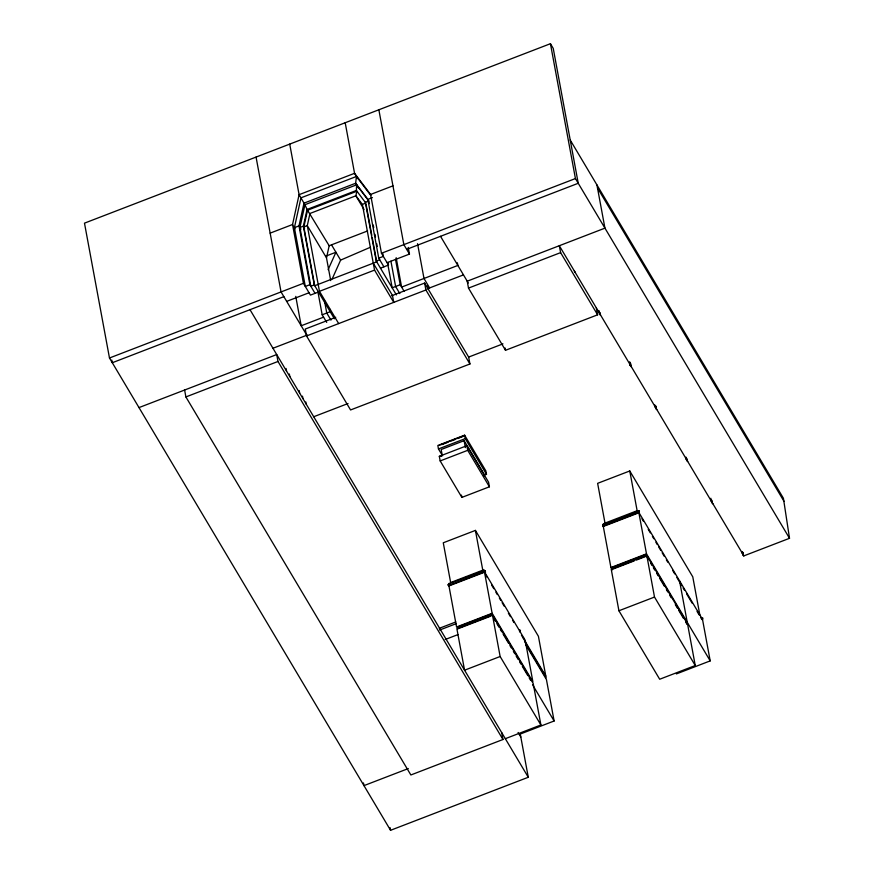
<?xml version="1.0" encoding="UTF-8"?>
<svg xmlns="http://www.w3.org/2000/svg" width="874" height="874" viewBox="0 0 874 874"><rect width="100%" height="100%" fill="white"/><g stroke="black" fill="none" stroke-linecap="round" stroke-linejoin="round"><path stroke-width="1.31" d="M448.591 585.613L448.591 584.018L484.36 570.471L484.098 572.404L449.673 585.667L448.438 585.449L448.526 584.345L450.645 582.554L482.776 570.176C491.122 575.409 477.488 568.843 485.092 571.093M639.014 512.623C637.561 513.628 640.38 510.241 637.801 511.104C638.337 514.928 640.675 509.968 637.135 510.722L605.005 523.1L603.136 524.356L604.032 526.214L602.721 525.787L603.497 524.203L604.032 526.214L602.962 526.17L602.645 525.121L638.14 511.224L639.364 511.443L638.457 512.951L605.256 525.744M448.362 584.564C449.924 587.252 448.056 581.144 449.345 585.689C447.783 579.222 449.662 589.218 449.181 584.553M449.345 583.93L448.362 585.241M448.581 584.498L448.886 583.821M449.072 585.766L449.411 585.154M602.721 525.787L603.464 524.815M603.06 524.411C604.469 527.022 601.935 526.039 603.421 524.182M602.885 525.973L603.541 525.099M602.962 525.132L603.595 524.313M372.258 237.804L376.716 261.85L314.738 285.722L303.846 226.945L307.517 210.241L356.865 191.242L355.871 195.798L362.382 204.396L365.824 203.074L356.395 190.456L356.581 184.829L304.939 204.713L299.935 227.48L310.827 286.257L314.279 284.935L303.376 226.158L307.047 209.454L304.939 204.713M289.72 144.101L299.094 194.673L303.999 203.139L298.995 225.907L309.899 284.684L305.299 286.454L294.407 227.677L300.973 197.83L356.439 176.461L355.652 183.245L358.395 187.855M484.371 570.569L484.098 572.404L483.781 570.678L484.098 572.404L484.928 570.908L483.726 570.351L484.852 570.722M330.711 280.598L326.494 257.885L329.17 245.747L307.517 210.241M637.856 510.919L638.73 511.126M448.286 584.793L448.591 584.018M448.362 585.012L449.094 584.258M328.111 269.662L335.933 252.247L325.947 256.093M332.24 278.784L340.609 260.124L370.521 247.211M638.107 511.028L639.375 512.142M448.701 583.865L448.526 585.427M604.032 526.214L602.885 524.684M602.798 525.296L603.399 524.564M599.717 312.608L600.023 314.006L598.821 311.188M656.243 408.464L654.724 404.957M483.497 570.372L484.185 570.405M638.14 511.224L639.211 511.257M602.885 524.903L603.246 524.367M629.859 362.961L630.82 364.677L630.646 363.486M686.134 457.812L687.281 460.718L687.095 459.538M570.23 140.058L783.41 498.267L789.517 538.297L743.61 555.973L742.671 554.389L743.315 553.996M449.291 584.848L448.81 585.722M603.65 525.405L603.169 526.279M603.77 525.711L603.431 526.323M406.661 249.352L578.238 183.278L553.242 48.42L550.434 43.7L84.483 223.154L109.479 358.001L390.558 830.3L528.278 777.259L520.259 734.04L554.116 720.995L546.425 679.502L525.558 644.444M356.395 190.456L307.047 209.454L308.249 211.486M270.153 233.139L292.539 224.52L299.094 194.673L354.56 173.314L370.576 194.465L381.468 253.252L388.493 265.062L380.463 268.154M370.576 194.465L392.95 185.845M294.407 227.677L298.995 225.907L300.929 229.152M305.288 205.303L303.999 203.139L355.652 183.245L367.856 199.381L372.455 197.622M299.935 227.48L303.376 226.158L304.589 228.18M369.287 203.631L368.795 200.954L365.354 202.287L376.246 261.064L396.392 294.92M303.846 226.945L307.287 225.612L309.964 213.475L355.871 195.798L364.097 209.629M329.17 245.747L367.626 230.933M109.479 358.001L303.431 283.307L292.539 224.52L295.03 228.726M381.468 253.252L575.431 178.558L550.434 43.7M383.904 266.832L378.759 258.169L383.347 256.399L382.845 253.733M283.864 296.647L112.287 362.732L111.796 360.055M376.246 261.064L379.687 259.742M286.672 301.377L309.046 292.757M387.095 262.703L409.469 254.083L408.234 247.397M338.675 323.588L319.469 291.315L374.553 270.099L362.382 204.396M318.486 292.025L310.456 295.117L303.431 283.307M326.701 322.408L322.167 314.793L330.197 311.701L329.706 309.025M395.507 259.36L400.205 284.738L392.175 287.83L387.717 263.784M323.577 317.153L301.191 325.773L295.751 296.384M335.736 317.306L305.255 329.05L306.545 335.966L350.572 409.961L469.928 363.988L468.65 357.073L424.611 283.078L391.607 295.794M272.961 348.256L307.266 335.048M427.135 288.879L463.471 274.884M306.545 335.966L425.9 289.993L424.611 283.078M138.988 407.59L276.708 354.56L277.987 361.475L502.965 739.502L410.867 774.976L185.889 396.938L184.611 390.023M185.889 396.938L277.987 361.475M596.33 307.899L597.608 314.815L505.511 350.288L468.497 288.103L560.605 252.63L559.316 245.714L743.894 555.864M574.305 270.907L575.256 272.48M313.711 416.745L348.027 403.526M468.65 357.073L502.954 343.864M598.756 310.926L599.608 313.405M599.313 313.515L600.547 314.99M631.465 366.949L630.241 365.474L630.121 362.677M484.054 475.248L486.49 474.309L485.846 470.857L464.607 435.165L437.83 445.478L438.464 448.941L442.583 455.846M439.24 445.281L463.723 435.853M441.741 444.626L447.859 442.266M451.53 440.846L455.201 439.436M457.648 438.497L463.777 436.137M438.464 448.941L465.252 438.628L464.607 435.165M484.371 476.308L483.945 474.003L464.116 440.671L441.162 449.52L442.233 455.278M439.316 456.315L466.858 445.707L488.566 482.186L489.418 486.796L461.876 497.404L440.168 460.926L439.316 456.315L441.403 456.392M440.168 460.926L467.721 450.318L466.858 445.707M654.976 405.394L655.817 407.863M655.533 407.972L656.756 409.447M524.542 641.549L546.108 677.776L538.417 636.283L475.412 530.409L443.271 542.787L450.645 582.554M699.899 615.274L692.776 576.84L629.772 470.966L597.63 483.333L605.005 523.1M687.685 461.406L686.745 459.822M484.436 571.793L448.865 585.493L456.556 626.986L492.128 613.286L484.436 571.793L525.198 640.271L532.889 681.764L492.128 613.286M676.345 673.93L710.201 660.886L702.51 619.393L638.796 512.339L603.224 526.039L610.915 567.532L612.292 569.859M711.196 499.852L711.753 502.43L711.48 499.742M712.976 503.905L711.753 502.43M439.261 628.33L455.824 621.949M439.578 630.067L456.141 623.686M610.915 567.532L646.487 553.832L638.796 512.339M505.314 738.694L540.897 724.983L533.206 683.49L491.789 613.898L457.364 627.161L457.681 628.887L490.882 616.104M695.256 665.54L654.506 597.062L646.815 555.558L611.232 569.269L618.923 610.762L659.684 679.24L695.256 665.54L687.565 624.047L646.148 554.455L611.724 567.707L612.04 569.433L634.174 560.911M636.633 559.972L645.241 556.651M445.205 639.506L457.943 634.6M500.136 656.505L464.564 670.205L456.873 628.712L492.455 615.012L500.136 656.505L540.897 724.983M618.923 610.762L654.506 597.062M408.322 768.552L363.966 785.628L363.475 782.951M484.043 570.351L485.004 570.886M637.801 511.104C638.905 511.64 638.785 513.868 638.523 510.864M637.834 511.301L639.287 511.465M637.889 511.552L639.451 511.891M638.086 512.142L639.222 512.393M483.53 571.006L485.092 571.334M483.617 571.29L485.015 571.585M483.726 571.596L484.862 571.836M483.846 571.891L484.655 572.066M603.705 524.487L603.158 524.826M629.968 364.491L631.061 366.261L629.925 363.355M742.354 552.27L742.529 553.461M522.838 637.474L524.302 638.763M655.03 405.656L655.336 407.044M711.25 500.114L711.545 501.501M356.439 176.461L370.849 195.503M356.581 184.829L368.795 200.954M655.172 405.667L655.839 406.607M711.392 500.125L712.059 501.064M711.797 501.982L712.452 502.921L711.338 501.272M742.878 554.269L743.49 555.187L742.397 553.406M598.504 310.499L598.963 311.21M655.118 406.814L655.576 407.524M597.488 187.954L783.978 501.294M575.431 178.558L789.517 538.297M560.605 252.63L597.608 314.815M641.953 518.817L643.34 521.155M648.224 529.36L650.322 532.878M652.408 536.396L653.807 538.745M655.904 542.262L657.292 544.6M658.69 546.949L660.777 550.467M662.175 552.805L664.273 556.323M666.359 559.841L667.758 562.179M672.641 570.383L674.728 573.901M676.826 577.419L681.709 585.624M683.107 587.973L684.495 590.311M686.593 593.828L692.175 603.202M697.059 611.407L699.145 614.925M700.544 617.273L701.942 619.611M646.487 553.832L710.201 660.886M647.153 557.328L648.53 559.644M650.595 563.107L651.96 565.412M653.337 567.718L654.713 570.023M656.778 573.486L658.144 575.802M659.52 578.107L664.327 586.181M666.392 589.644L667.758 591.949M669.823 595.413L671.199 597.729M675.318 604.644L677.383 608.107M678.748 610.423L683.555 618.497M685.62 621.96L686.997 624.265L686.669 622.539M440.518 236.319L468.311 283.012M409.469 254.083L403.854 244.633L378.857 109.774M429.615 287.928L423.999 278.478L417.543 243.682M425.9 289.993L469.928 363.988M357.728 178.624L354.56 173.314L345.197 122.742M400.205 284.738L404.116 291.293M399.833 293.588L395.616 286.508L390.918 261.118M373.274 263.183L392.481 295.456L393.759 302.371L374.553 270.099M465.252 438.628L486.49 474.309M467.721 450.318L489.418 486.796M331.541 244.873L340.609 260.124M326.494 257.885L307.287 225.612L319.469 291.315M314.279 284.935L334.414 318.781M485.485 574.731L486.873 577.069M491.723 585.219L493.81 588.715M495.886 592.211L497.273 594.549M499.36 598.045L500.747 600.372M502.135 602.699L504.211 606.195M508.373 613.187L510.449 616.683M512.535 620.179L513.923 622.506M521.45 635.158L545.791 676.05M309.899 284.684L315.044 293.347M330.973 320.113L326.756 313.023L324.287 299.662M494.171 619.087L495.547 621.392M496.924 623.708L498.978 627.171M500.354 629.477L501.731 631.782M503.096 634.087L508.592 643.319M509.968 645.635L511.345 647.94M513.399 651.403L514.775 653.708M516.152 656.013L518.206 659.477M519.582 661.793L520.959 664.098M522.335 666.403L527.83 675.635M529.196 677.94L530.573 680.256M532.561 684.768L554.116 720.995M306.818 335.223L281.046 291.927L256.06 157.069M518.085 732.467L520.828 737.066M250.008 309.691L528.278 777.259M742.157 551.822L743.261 553.592L743.075 552.412M685.948 457.364L686.429 458.227M686.177 458.948L686.658 459.811M630.209 363.77L629.684 361.77M603.421 524.629L602.962 526.17M655.642 405.678L656.472 409.556M599.706 312.51L600.263 315.099M679.557 580.828L687.248 622.321M596.931 184.927L604.939 228.147L467.219 281.188L468.497 288.103M646.148 554.455L646.476 556.181M629.772 470.966L637.135 510.722M505.085 347.983L505.511 350.288M457.353 262.768L457.856 265.445L401.614 287.098L396.173 257.71M464.116 440.671L465.394 447.586M491.789 613.898L492.106 615.624M475.412 530.409L482.776 570.176M427.397 285.907L427.899 288.595M461.45 495.099L461.876 497.404M501.687 732.587L502.965 739.502M388.001 262.386L388.493 265.062M373.253 225.011L373.744 227.677M374.99 234.363L375.481 237.029M376.716 243.715L377.218 246.381M367.856 199.381L378.759 258.169M366.075 204.407L371.767 235.139M317.961 292.08L322.167 314.793M390.055 827.623L390.558 830.3M305.824 401.985L306.217 404.149M302.48 396.162L302.939 398.631M299.181 390.536L299.662 393.125M289.349 374.006L289.829 376.596M286.06 368.457L286.541 371.089M483.835 570.919L484.098 572.404M742.266 551.712L742.671 554.389M686.997 458.828L687.401 461.516M686.057 457.255L686.451 459.932M629.837 362.786L630.241 365.474M710.846 498.256L710.933 499.415M702.215 617.787A1.245 0.852 -30.8 0 1 702.226 619.469M519.451 630.023A1.245 0.852 -30.8 0 1 519.473 631.836"/></g></svg>
